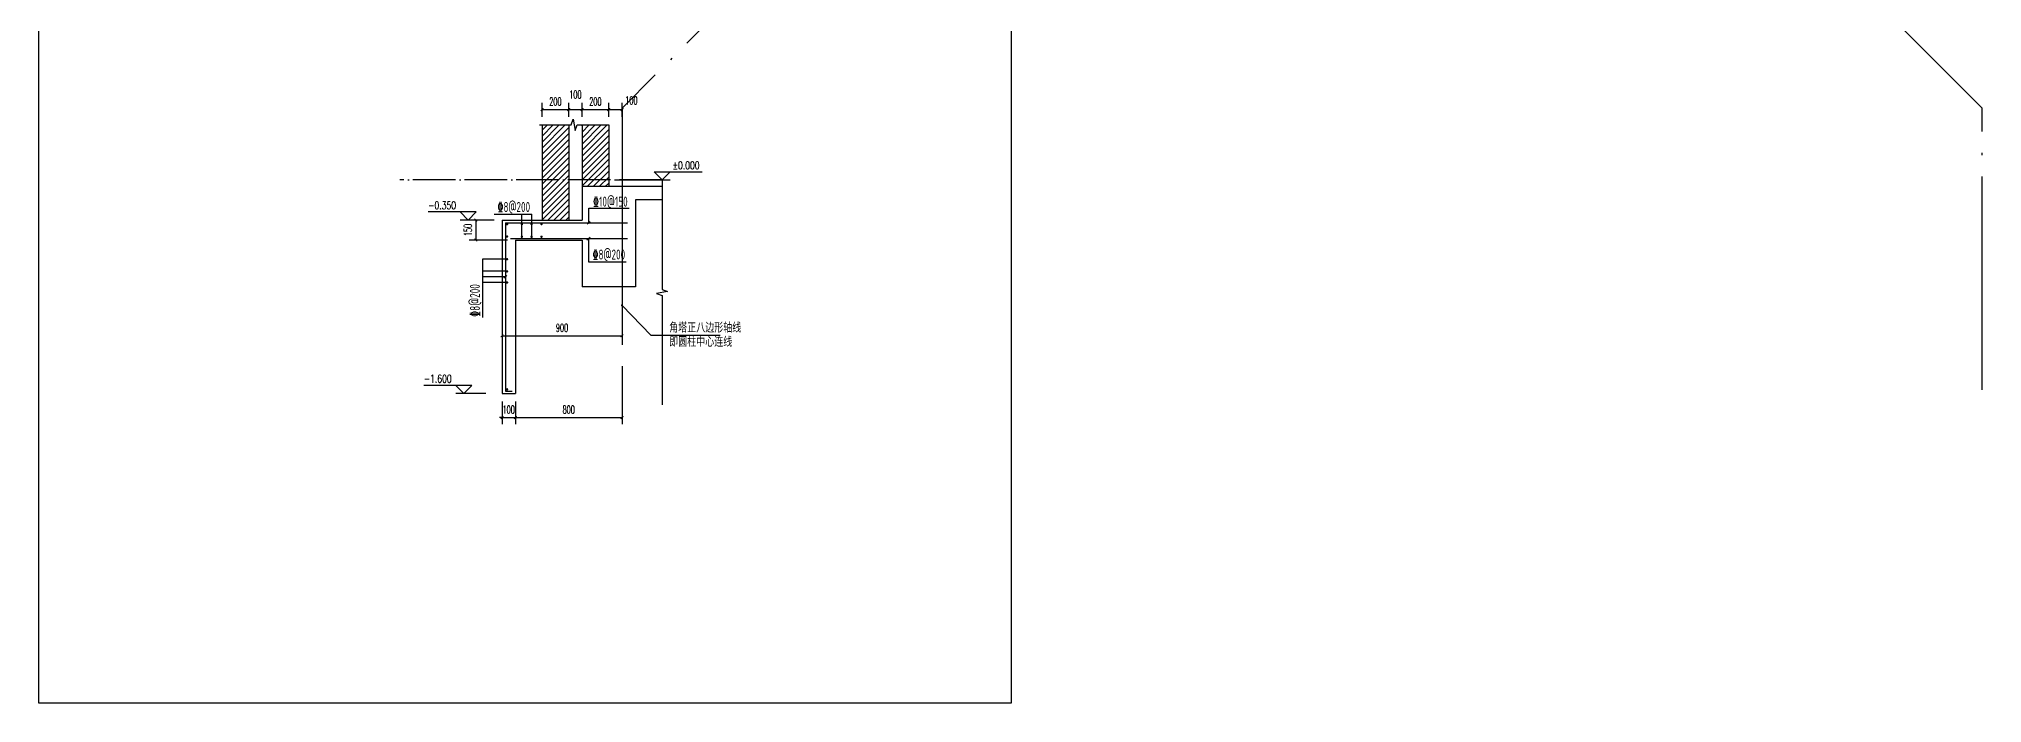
# Model space of a CAD drawing. Extents: x 0 to 125661, y -104936 to 8656.
# Drawn here: x 51141 to 65714, y -48520 to -43538 of the extents above; entities that cross this region are included whole.
import ezdxf
from ezdxf.enums import TextEntityAlignment as Align

# ---------------------------------------------------------------- set-up
doc = ezdxf.new("R2010")
doc.units = 0
doc.header["$LTSCALE"] = 800
doc.header["$MEASUREMENT"] = 0
doc.linetypes.add('DOTE', pattern=[2.42, 2, -0.2, 0.02, -0.2])
doc.layers.get('0').update_dxf_attribs({"linetype": 'CONTINUOUS'})
doc.layers.get('Defpoints').update_dxf_attribs({"color": 1, "linetype": 'CONTINUOUS'})
for name, color, linetype in [('3-ban', 84, 'CONTINUOUS'), ('A-墙线', 9, 'CONTINUOUS'), ('DIM_ELEV', 3, 'CONTINUOUS'), ('DIM_LEAD', 3, 'CONTINUOUS'), ('DIM_SYMB', 3, 'CONTINUOUS'), ('DOTE', 28, 'CONTINUOUS'), ('PUB_DIM', 3, 'CONTINUOUS'), ('PUB_HATCH', 8, 'CONTINUOUS'), ('PUB_TEXT', 7, 'CONTINUOUS'), ('R', 1, 'CONTINUOUS'), ('WALL', 50, 'CONTINUOUS')]:
    doc.layers.add(name, color=color, linetype=linetype)
doc.styles.add('_TCH_DIM', font='SIMPLEX', dxfattribs={"bigfont": 'GBCBIG'})
doc.styles.add('DIM_FONT', font='SIMPLEX.shx', dxfattribs={"width": 0.6})
doc.styles.add('TSSD_Rein', font='tssdeng.shx', dxfattribs={"width": 0.7, "bigfont": 'hztxt.shx'})
doc.dimstyles.new('DIMN20', dxfattribs={"dimscale": 0.2, "dimtxt": 300, "dimasz": 100, "dimexe": 250, "dimexo": 300, "dimgap": 150, "dimtad": 1, "dimdec": 0, "dimzin": 0, "dimdsep": 46, "dimtxsty": 'DIM_FONT', "dimblk": 'ARCHTICK', "dimcen": 0.09, "dimclrt": 7, "dimazin": 2, "dimtfac": 1, "dimtdec": 0, "dimtix": 1, "dimtmove": 2, "dimatfit": 3, "dimfxl": 0, "dimtolj": 1, "dimtzin": 0, "dimarcsym": 0})

# ---------------------------------------------------------------- blocks, each defined once
blk = doc.blocks.new('_ArchTick')
at = {"color": 0, "linetype": 'ByBlock', "const_width": 0.4}
blk.add_lwpolyline([(-0.5, -0.5), (0.5, 0.5)], dxfattribs=at)
blk = doc.blocks.new('*D469')
at = {"layer": 'Defpoints', "color": 0}
for p in [(55514, -44069), (55414, -44183), (55514, -44183)]:
    blk.add_point(p, dxfattribs=at)
at = {"layer": 'PUB_DIM', "color": 0, "lineweight": -2}
for p, q in [((55414, -44123), (55414, -44019)), ((55414, -44069), (55514, -44069)), ((55514, -44123), (55514, -44019))]:
    blk.add_line(p, q, dxfattribs=at)
at = {"layer": 'PUB_DIM', "color": 0, "lineweight": -2, "xscale": 20, "yscale": 20, "zscale": 20, "rotation": 180}
blk.add_blockref('_ArchTick', (55414, -44069), dxfattribs=at)
at = {"layer": 'PUB_DIM', "color": 0, "lineweight": -2, "xscale": 20, "yscale": 20, "zscale": 20}
blk.add_blockref('_ArchTick', (55514, -44069), dxfattribs=at)
at = {"layer": 'PUB_DIM', "color": 7, "insert": (55584, -44000), "char_height": 60, "attachment_point": 5, "style": 'DIM_FONT'}
blk.add_mtext('\\A1;100', dxfattribs=at)
blk = doc.blocks.new('*D470')
at = {"layer": 'Defpoints', "color": 0}
for p in [(55414, -44069), (55214, -44183), (55414, -44183)]:
    blk.add_point(p, dxfattribs=at)
at = {"layer": 'PUB_DIM', "color": 0, "lineweight": -2}
for p, q in [((55214, -44123), (55214, -44019)), ((55214, -44069), (55414, -44069)), ((55414, -44123), (55414, -44019))]:
    blk.add_line(p, q, dxfattribs=at)
at = {"layer": 'PUB_DIM', "color": 0, "lineweight": -2, "xscale": 20, "yscale": 20, "zscale": 20, "rotation": 180}
blk.add_blockref('_ArchTick', (55214, -44069), dxfattribs=at)
at = {"layer": 'PUB_DIM', "color": 0, "lineweight": -2, "xscale": 20, "yscale": 20, "zscale": 20}
blk.add_blockref('_ArchTick', (55414, -44069), dxfattribs=at)
at = {"layer": 'PUB_DIM', "color": 7, "insert": (55314, -44009), "char_height": 60, "attachment_point": 5, "style": 'DIM_FONT'}
blk.add_mtext('\\A1;200', dxfattribs=at)
blk = doc.blocks.new('*D471')
at = {"layer": 'Defpoints', "color": 0}
for p in [(55214, -44069), (55114, -44183), (55214, -44183)]:
    blk.add_point(p, dxfattribs=at)
at = {"layer": 'PUB_DIM', "color": 0, "lineweight": -2}
for p, q in [((55114, -44123), (55114, -44019)), ((55114, -44069), (55214, -44069)), ((55214, -44123), (55214, -44019))]:
    blk.add_line(p, q, dxfattribs=at)
at = {"layer": 'PUB_DIM', "color": 0, "lineweight": -2, "xscale": 20, "yscale": 20, "zscale": 20, "rotation": 180}
blk.add_blockref('_ArchTick', (55114, -44069), dxfattribs=at)
at = {"layer": 'PUB_DIM', "color": 0, "lineweight": -2, "xscale": 20, "yscale": 20, "zscale": 20}
blk.add_blockref('_ArchTick', (55214, -44069), dxfattribs=at)
at = {"layer": 'PUB_DIM', "color": 7, "insert": (55164, -43956), "char_height": 60, "attachment_point": 5, "style": 'DIM_FONT'}
blk.add_mtext('\\A1;100', dxfattribs=at)
blk = doc.blocks.new('*D472')
at = {"layer": 'Defpoints', "color": 0}
for p in [(55114, -44069), (54914, -44183), (55114, -44183)]:
    blk.add_point(p, dxfattribs=at)
at = {"layer": 'PUB_DIM', "color": 0, "lineweight": -2}
for p, q in [((54914, -44123), (54914, -44019)), ((54914, -44069), (55114, -44069)), ((55114, -44123), (55114, -44019))]:
    blk.add_line(p, q, dxfattribs=at)
at = {"layer": 'PUB_DIM', "color": 0, "lineweight": -2, "xscale": 20, "yscale": 20, "zscale": 20, "rotation": 180}
blk.add_blockref('_ArchTick', (54914, -44069), dxfattribs=at)
at = {"layer": 'PUB_DIM', "color": 0, "lineweight": -2, "xscale": 20, "yscale": 20, "zscale": 20}
blk.add_blockref('_ArchTick', (55114, -44069), dxfattribs=at)
at = {"layer": 'PUB_DIM', "color": 7, "insert": (55014, -44009), "char_height": 60, "attachment_point": 5, "style": 'DIM_FONT'}
blk.add_mtext('\\A1;200', dxfattribs=at)
blk = doc.blocks.new('*D473')
at = {"layer": 'Defpoints', "color": 0}
for p in [(54614, -45447), (55514, -45447), (55514, -45765)]:
    blk.add_point(p, dxfattribs=at)
at = {"layer": 'PUB_DIM', "color": 0, "lineweight": -2}
for p, q in [((54614, -45507), (54614, -45815)), ((55514, -45507), (55514, -45815)), ((54614, -45765), (55514, -45765))]:
    blk.add_line(p, q, dxfattribs=at)
at = {"layer": 'PUB_DIM', "color": 0, "lineweight": -2, "xscale": 20, "yscale": 20, "zscale": 20, "rotation": 180}
blk.add_blockref('_ArchTick', (54614, -45765), dxfattribs=at)
at = {"layer": 'PUB_DIM', "color": 0, "lineweight": -2, "xscale": 20, "yscale": 20, "zscale": 20}
blk.add_blockref('_ArchTick', (55514, -45765), dxfattribs=at)
at = {"layer": 'PUB_DIM', "color": 7, "insert": (55064, -45705), "char_height": 60, "attachment_point": 5, "style": 'DIM_FONT'}
blk.add_mtext('\\A1;900', dxfattribs=at)
blk = doc.blocks.new('*D478')
at = {"layer": 'Defpoints', "color": 0}
for p in [(54614, -44897), (54418, -45047), (54714, -45047)]:
    blk.add_point(p, dxfattribs=at)
at = {"layer": 'DIM_ELEV', "color": 0, "lineweight": -2}
for p, q in [((54554, -44897), (54368, -44897)), ((54418, -44897), (54418, -45047)), ((54654, -45047), (54368, -45047))]:
    blk.add_line(p, q, dxfattribs=at)
at = {"layer": 'DIM_ELEV', "color": 0, "lineweight": -2, "xscale": 20, "yscale": 20, "zscale": 20}
for p, rotation in [((54418, -44897), 90), ((54418, -45047), 270)]:
    blk.add_blockref('_ArchTick', p, dxfattribs=dict(at, rotation=rotation))
at = {"layer": 'DIM_ELEV', "color": 7, "insert": (54358, -44972), "char_height": 60, "attachment_point": 5, "rotation": 90, "style": 'DIM_FONT'}
blk.add_mtext('\\A1;150', dxfattribs=at)
blk = doc.blocks.new('*D479')
at = {"layer": 'Defpoints', "color": 0}
for p in [(54614, -46197), (54714, -46197), (54714, -46379)]:
    blk.add_point(p, dxfattribs=at)
at = {"layer": 'PUB_DIM', "color": 0, "lineweight": -2}
for p, q in [((54614, -46257), (54614, -46429)), ((54714, -46257), (54714, -46429)), ((54614, -46379), (54594, -46379)), ((54614, -46379), (54714, -46379)), ((54714, -46379), (54734, -46379))]:
    blk.add_line(p, q, dxfattribs=at)
at = {"layer": 'PUB_DIM', "color": 0, "lineweight": -2, "xscale": 20, "yscale": 20, "zscale": 20}
blk.add_blockref('_ArchTick', (54614, -46379), dxfattribs=at)
at = {"layer": 'PUB_DIM', "color": 0, "lineweight": -2, "xscale": 20, "yscale": 20, "zscale": 20, "rotation": 180}
blk.add_blockref('_ArchTick', (54714, -46379), dxfattribs=at)
at = {"layer": 'PUB_DIM', "color": 7, "insert": (54664, -46319), "char_height": 60, "attachment_point": 5, "style": 'DIM_FONT'}
blk.add_mtext('\\A1;100', dxfattribs=at)
blk = doc.blocks.new('*D480')
at = {"layer": 'Defpoints', "color": 0}
for p in [(54714, -46197), (55514, -46090), (55514, -46379)]:
    blk.add_point(p, dxfattribs=at)
at = {"layer": 'PUB_DIM', "color": 0, "lineweight": -2}
for p, q in [((55514, -46150), (55514, -46429)), ((54714, -46257), (54714, -46429)), ((54714, -46379), (55514, -46379))]:
    blk.add_line(p, q, dxfattribs=at)
at = {"layer": 'PUB_DIM', "color": 0, "lineweight": -2, "xscale": 20, "yscale": 20, "zscale": 20, "rotation": 180}
blk.add_blockref('_ArchTick', (54714, -46379), dxfattribs=at)
at = {"layer": 'PUB_DIM', "color": 0, "lineweight": -2, "xscale": 20, "yscale": 20, "zscale": 20}
blk.add_blockref('_ArchTick', (55514, -46379), dxfattribs=at)
at = {"layer": 'PUB_DIM', "color": 7, "insert": (55114, -46319), "char_height": 60, "attachment_point": 5, "style": 'DIM_FONT'}
blk.add_mtext('\\A1;800', dxfattribs=at)

msp = doc.modelspace()

# ---------------------------------------------------------------- hatches: boundary and pattern name
at = {"layer": 'PUB_HATCH'}
h = msp.add_hatch(dxfattribs=at)
h.set_pattern_fill('ANSI31', color=256, scale=20, style=0)
h.set_pattern_definition([(45, (54913.808, -44896.883), (-22.4506, 22.4506), [])])
h.paths.add_polyline_path([(55113.8, -44183.4), (54913.8, -44183.4), (54913.8, -44596.9), (55113.8, -44596.9)])
h.paths.add_polyline_path([(55113.8, -44596.9), (54913.8, -44596.9), (54913.8, -44896.9), (55113.8, -44896.9)])
h.paths.add_polyline_path([(55413.8, -44183.4), (55213.8, -44183.4), (55213.8, -44596.9), (55413.8, -44596.9)])
h.paths.add_polyline_path([(55413.8, -44596.9), (55213.8, -44596.9), (55213.8, -44646.9), (55413.8, -44646.9)])

# ---------------------------------------------------------------- linework, layer by layer
at = {"layer": '3-ban'}
for p, q in [((54555.7, -44853.5), (54836.8, -44853.5)), ((54762.8, -45041.7), (54762.8, -44853.5)), ((54836.8, -45041.7), (54836.8, -44853.5)), ((55263.7, -44917.2), (55263.7, -44807.3)), ((55263.7, -44807.3), (55567.2, -44807.3)), ((55262.6, -45035.3), (55262.6, -45210.2)), ((54651.5, -45191.2), (54467.7, -45191.2)), ((54467.7, -45191.2), (54467.7, -45627.4)), ((54651.5, -45281), (54467.7, -45281)), ((55262.6, -45210.2), (55545.5, -45210.2)), ((54638.8, -45323.6), (54467.7, -45323.6)), ((54651.5, -45366.3), (54467.7, -45366.3))]:
    msp.add_line(p, q, dxfattribs=at)
at = {"layer": 'A-墙线'}
for p, q in [((54913.8, -44183.4), (54913.8, -44896.9)), ((55113.8, -44183.4), (55113.8, -44896.9)), ((55213.8, -44183.4), (55213.8, -44896.9)), ((55413.8, -44183.4), (55413.8, -44646.9))]:
    msp.add_line(p, q, dxfattribs=at)
at = {"layer": 'DIM_ELEV'}
for p, q in [((55813.8, -44596.9), (55753.8, -44536.9)), ((55753.8, -44536.9), (56113.8, -44536.9)), ((55813.8, -44596.9), (55873.8, -44536.9)), ((55469.4, -44596.9), (55873.8, -44596.9)), ((54420.5, -44836.9), (54060.5, -44836.9)), ((54360.5, -44896.9), (54300.5, -44836.9)), ((54360.5, -44896.9), (54420.5, -44836.9)), ((54524.6, -44896.9), (54300.5, -44896.9)), ((54387.4, -46136.9), (54027.4, -46136.9)), ((54327.4, -46196.9), (54267.4, -46136.9)), ((54491.6, -46196.9), (54267.4, -46196.9)), ((54327.4, -46196.9), (54387.4, -46136.9))]:
    msp.add_line(p, q, dxfattribs=at)
at = {"layer": 'DIM_LEAD'}
for p, q in [((55513.8, -45537.3), (55729.6, -45760.6)), ((55729.6, -45760.6), (56249.8, -45760.6))]:
    msp.add_line(p, q, dxfattribs=at)
at = {"layer": 'DIM_LEAD', "const_width": 8}
msp.add_lwpolyline([(55511, -45534.4, 1), (55516.6, -45540.2, 1)], format="xyb", close=True, dxfattribs=at)
at = {"layer": 'DIM_SYMB'}
for points in [[(54893.8, -44183.4), (55131.3, -44183.4), (55146.6, -44141.4), (55161.4, -44225.4), (55176.3, -44183.4), (55413.8, -44183.4)], [(55813.8, -44596.9), (55813.8, -45417.1), (55855.8, -45432.3), (55771.8, -45447.2), (55813.8, -45462.1), (55813.8, -46282.2)]]:
    msp.add_lwpolyline(points, dxfattribs=at)
at = {"layer": 'DOTE', "linetype": 'DOTE', "ltscale": 0.2}
msp.add_line((55813.8, -44596.9), (53848.8, -44596.9), dxfattribs=at)
at = {"layer": 'DOTE', "linetype": 'DOTE'}
msp.add_lwpolyline([(65713.8, -46169.9), (65713.8, -44057.4), (62726.3, -41069.9), (58501.3, -41069.9), (55513.8, -44057.4), (55513.8, -46169.9)], dxfattribs=at)
at = {"layer": 'PUB_HATCH', "color": 1}
msp.add_lwpolyline([(51140.5, -39703.3), (58432.2, -39703.3), (58432.2, -48520.3), (51140.5, -48520.3)], close=True, dxfattribs=at)
at = {"layer": 'R'}
for p, q in [((54638.8, -44917.2), (55554, -44917.2)), ((54638.8, -44917.2), (54638.8, -46179.5)), ((55251.1, -45044.8), (55274.1, -45025.8)), ((55252.2, -44926.8), (55275.3, -44907.7)), ((54676.6, -45035.3), (55554, -45035.3)), ((54627.2, -45333.2), (54650.3, -45314.1)), ((54638.8, -46179.5), (54691.2, -46179.5))]:
    msp.add_line(p, q, dxfattribs=at)
at = {"layer": 'R', "const_width": 9}
for points in [[(54656, -44927.9, -1), (54647, -44927.9, -1)], [(54656, -45021.2, -1), (54647, -45021.2, -1)], [(54767.3, -44927.9, -1), (54758.3, -44927.9, -1)], [(54767.3, -45022.7, -1), (54758.3, -45022.7, -1)], [(54839.9, -44927.9, -1), (54830.9, -44927.9, -1)], [(54839.9, -45022.7, -1), (54830.9, -45022.7, -1)], [(54914.6, -44927.9, -1), (54905.6, -44927.9, -1)], [(54914.6, -45022.7, -1), (54905.6, -45022.7, -1)], [(54656, -45191.2, -1), (54647, -45191.2, -1)], [(54656, -45282.2, -1), (54647, -45282.2, -1)], [(54656, -45365.9, -1), (54647, -45365.9, -1)], [(54656, -46167, -1), (54647, -46167, -1)]]:
    msp.add_lwpolyline(points, format="xyb", close=True, dxfattribs=at)
at = {"layer": 'WALL'}
for p, q in [((55813.8, -44646.9), (55213.8, -44646.9)), ((55813.8, -44746.9), (55613.8, -44746.9)), ((55613.8, -44746.9), (55613.8, -45396.9)), ((54613.8, -44896.9), (54613.8, -46196.9)), ((54613.8, -44896.9), (55213.8, -44896.9)), ((54713.8, -45046.9), (54713.8, -46196.9)), ((54713.8, -45046.9), (55213.8, -45046.9)), ((55213.8, -45046.9), (55213.8, -45396.9)), ((55613.8, -45396.9), (55213.8, -45396.9)), ((54613.8, -46196.9), (54713.8, -46196.9))]:
    msp.add_line(p, q, dxfattribs=at)

# ---------------------------------------------------------------- texts
at = {"layer": '3-ban', "style": 'TSSD_Rein', "width": 0.7}
for s, p in [('%%13210@150', (55426.4, -44758.8)), ('%%1328@200', (54702.3, -44798.8)), ('%%1328@200', (55414.9, -45155.5))]:
    msp.add_text(s, height=75, dxfattribs=at).set_placement(p, align=Align.MIDDLE)
msp.add_text('%%1328@200', height=75, rotation=90, dxfattribs=at).set_placement((54410.1, -45500.5), align=Align.MIDDLE)
at = {"layer": 'PUB_TEXT', "style": '_TCH_DIM', "width": 0.705882}
for s, p in [('%%P0.000', (55893.8, -44516.9)), ('-0.350', (54060.5, -44816.9)), ('-1.600', (54027.4, -46116.9))]:
    msp.add_text(s, height=59.5, dxfattribs=at).set_placement(p)
at = {"layer": 'PUB_TEXT', "style": '_TCH_DIM'}
for s, p in [('角塔正八边形轴线', (55867.8, -45740.6)), ('即圆柱中心连线', (55867.8, -45847.2))]:
    msp.add_text(s, height=67.52, dxfattribs=at).set_placement(p)

# ---------------------------------------------------------------- dimensions: what is measured, and where the dimension line sits
at = {"layer": 'DIM_ELEV'}
dim = msp.add_linear_dim(base=(54418.1, -45046.9), p1=(54613.8, -44896.9), p2=(54713.8, -45046.9), angle=90, dimstyle='DIMN20', dxfattribs=at)
dim.commit()
dim.dimension.update_dxf_attribs({"geometry": '*D478', "text_midpoint": (54358.1, -44971.9)})
at = {"layer": 'PUB_DIM'}
for p1, p2, distance, picture, middle in [((54913.8, -44183.4), (55113.8, -44183.4), 114, '*D472', (55013.8, -44009.5)), ((55213.8, -44183.4), (55413.8, -44183.4), 114, '*D470', (55313.8, -44009.5)), ((54613.8, -45446.9), (55513.8, -45446.9), -318.6, '*D473', (55063.8, -45705.4))]:
    dim = msp.add_aligned_dim(p1=p1, p2=p2, distance=distance, dimstyle='DIMN20', dxfattribs=at)
    dim.commit()
    dim.dimension.update_dxf_attribs({"geometry": picture, "text_midpoint": middle})
for base, p1, p2, picture, middle in [((55213.8, -44069.5), (55113.8, -44183.4), (55213.8, -44183.4), '*D471', (55163.8, -43956)), ((55513.8, -44069.5), (55413.8, -44183.4), (55513.8, -44183.4), '*D469', (55583.8, -44000.5))]:
    dim = msp.add_linear_dim(base=base, p1=p1, p2=p2, angle=0, dimstyle='DIMN20', dxfattribs=at)
    dim.commit()
    dim.dimension.update_dxf_attribs({"geometry": picture, "text_midpoint": middle, "dimtype": 161})
for base, p1, p2, picture, middle in [((54713.8, -46379.4), (54613.8, -46196.9), (54713.8, -46196.9), '*D479', (54663.8, -46319.4)), ((55513.8, -46379.4), (54713.8, -46196.9), (55513.8, -46089.8), '*D480', (55113.8, -46319.4))]:
    dim = msp.add_linear_dim(base=base, p1=p1, p2=p2, dimstyle='DIMN20', dxfattribs=at)
    dim.commit()
    dim.dimension.update_dxf_attribs({"geometry": picture, "text_midpoint": middle})

doc.saveas('drawing.dxf')
